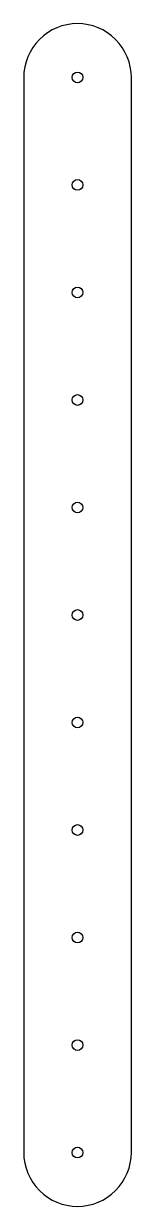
# Model space of a CAD drawing. Header units: millimetres. Extents: x 21 to 121, y 0 to 1100.
import ezdxf

# ---------------------------------------------------------------- set-up
doc = ezdxf.new("R2010")
doc.units = ezdxf.units.MM
doc.layers.get('0').update_dxf_attribs({"linetype": 'CONTINUOUS'})

msp = doc.modelspace()

# ---------------------------------------------------------------- linework, layer by layer
msp.add_lwpolyline([(70.9, 0.4), (70.9, 0.4, 0.414214), (120.9, 50.4), (120.9, 1050.4, 0.414214), (70.9, 1100.4), (70.9, 1100.4, 0.414214), (20.9, 1050.4), (20.9, 50.4, 0.414214)], format="xyb", close=True)
for centre in [(70.9, 1050.4), (70.9, 950.4), (70.9, 850.4), (70.9, 750.4), (70.9, 650.4), (70.9, 550.4), (70.9, 450.4), (70.9, 350.4), (70.9, 250.4), (70.9, 150.4), (70.9, 50.4)]:
    msp.add_circle(centre, 5)

doc.saveas('drawing.dxf')
